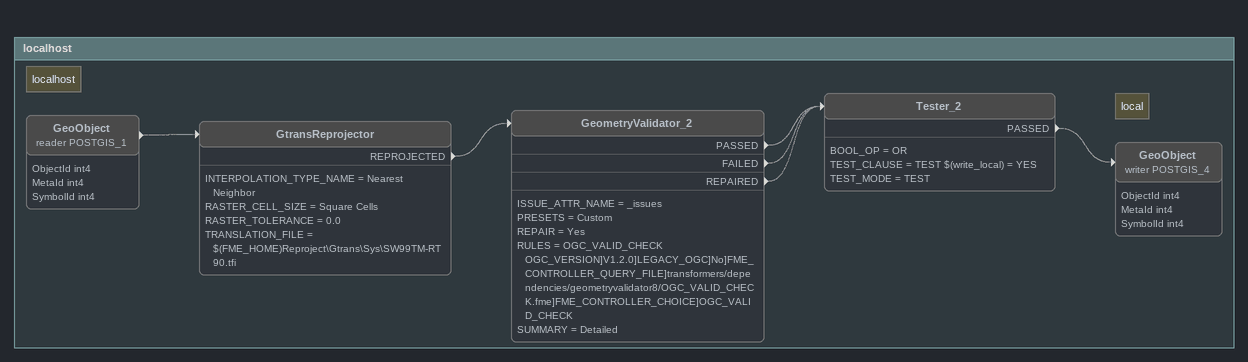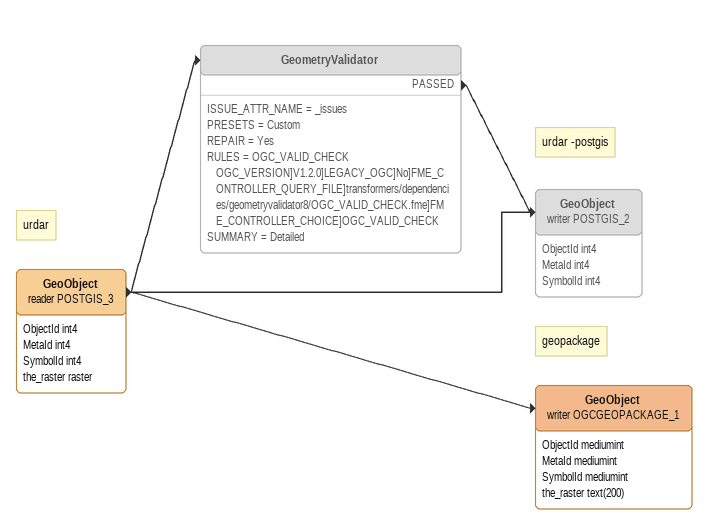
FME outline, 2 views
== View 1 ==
Bookmark: localhost
Note: localhost
GeoObject (reader POSTGIS_1) [off]
    attributes: ObjectId int4, MetaId int4, SymbolId int4
    -> GtransReprojector [off]
GtransReprojector [off]
    INTERPOLATION_TYPE_NAME = Nearest Neighbor
    RASTER_CELL_SIZE = Square Cells
    RASTER_TOLERANCE = 0.0
    TRANSLATION_FILE = $(FME_HOME)Reproject\Gtrans\Sys\SW99TM-RT90.tfi
    REPROJECTED -> GeometryValidator_2 [off]
GeometryValidator_2 [off]
    ISSUE_ATTR_NAME = _issues
    PRESETS = Custom
    REPAIR = Yes
    RULES = OGC_VALID_CHECK OGC_VERSION]V1.2.0]LEGACY_OGC]No]FME_CONTROLLER_QUERY_FILE]transformers/dependencies/geometryvalidator8/OGC_VALID_CHECK.fme]FME_CONTROLLER_CHOICE]OGC_VALID_CHECK
    SUMMARY = Detailed
    PASSED -> Tester_2 [off]
    FAILED -> Tester_2 [off]
    REPAIRED -> Tester_2 [off]
Tester_2 [off]
    BOOL_OP = OR
    TEST_CLAUSE = TEST $(write_local) = YES
    TEST_MODE = TEST
    PASSED -> GeoObject (writer POSTGIS_4) [off]
Note: local
GeoObject (writer POSTGIS_4) [off]
    attributes: ObjectId int4, MetaId int4, SymbolId int4

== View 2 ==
Note: urdar
GeoObject (reader POSTGIS_3)
    attributes: ObjectId int4, MetaId int4, SymbolId int4, the_raster raster
    -> GeometryValidator
    -> GeoObject (writer POSTGIS_2)
    -> GeoObject (writer OGCGEOPACKAGE_1)
GeometryValidator [off]
    ISSUE_ATTR_NAME = _issues
    PRESETS = Custom
    REPAIR = Yes
    RULES = OGC_VALID_CHECK OGC_VERSION]V1.2.0]LEGACY_OGC]No]FME_CONTROLLER_QUERY_FILE]transformers/dependencies/geometryvalidator8/OGC_VALID_CHECK.fme]FME_CONTROLLER_CHOICE]OGC_VALID_CHECK
    SUMMARY = Detailed
    PASSED -> GeoObject (writer POSTGIS_2)
Note: urdar -postgis
GeoObject (writer POSTGIS_2) [off]
    attributes: ObjectId int4, MetaId int4, SymbolId int4
Note: geopackage
GeoObject (writer OGCGEOPACKAGE_1)
    attributes: ObjectId mediumint, MetaId mediumint, SymbolId mediumint, the_raster text(200)
